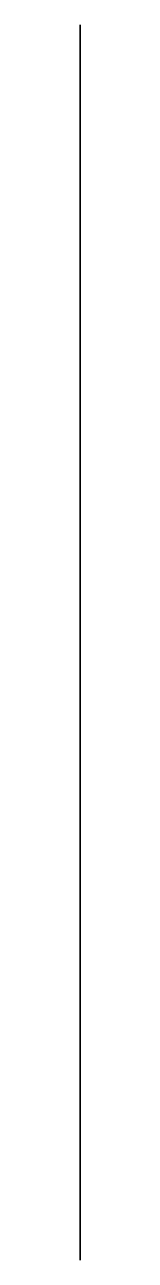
# Model space of a CAD drawing. Header units: millimetres. Extents: x 0 to 0, y 2532 to 4132.
# Drawn here: x 0 to 0, y 4102.39 to 4132.39 of the extents above; entities outside this region: 1.
import ezdxf

# ---------------------------------------------------------------- set-up
doc = ezdxf.new("R2010")
doc.units = ezdxf.units.MM

msp = doc.modelspace()

# ---------------------------------------------------------------- linework, layer by layer
at = {"extrusion": (1, 0, 0)}
for p, q in [((0, 4102.386, 1249.376), (0, 4132.386, 1249.376)), ((0, 4132.386, 1249.376), (0, 4132.386, 1279.376)), ((0, 4132.386, 1279.376), (0, 4102.386, 1249.376)), ((0, 4132.386, 1279.376), (0, 4117.386, 1279.376)), ((0, 4117.386, 1279.376), (0, 4117.386, 1264.376)), ((0, 4117.386, 1264.376), (0, 4102.386, 1264.376)), ((0, 4102.386, 1264.376), (0, 4102.386, 1249.376)), ((0, 2532.256, 38.684), (0, 2562.256, 38.684))]:
    msp.add_line(p, q, dxfattribs=at)

doc.saveas('drawing.dxf')
